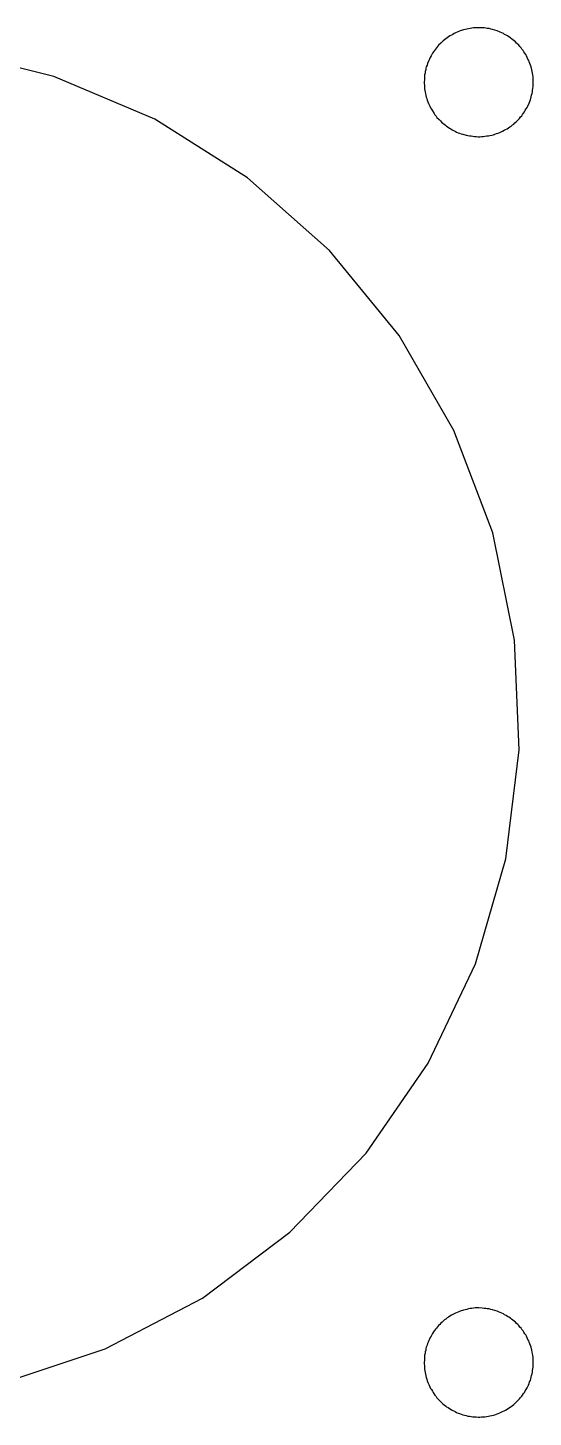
# Model space of a CAD drawing. Extents: x 14 to 160, y 773 to 1209.
# Drawn here: x 93.9 to 112.4, y 1025 to 1075.9 of the extents above; entities that cross this region are included whole.
import ezdxf

# ---------------------------------------------------------------- set-up
doc = ezdxf.new("R2010")
doc.units = 0

msp = doc.modelspace()

# ---------------------------------------------------------------- linework, layer by layer
at = {"layer": 'Bottom'}
for p, q in [((109.11409, 1075.431171), (109.072819, 1075.393121)), ((109.161698, 1075.472385), (109.11409, 1075.431171)), ((109.212475, 1075.504107), (109.161698, 1075.472385)), ((109.260083, 1075.545321), (109.212475, 1075.504107)), ((109.307691, 1075.577043), (109.260083, 1075.545321)), ((109.358468, 1075.611929), (109.307691, 1075.577043)), ((109.415582, 1075.643651), (109.358468, 1075.611929)), ((109.46319, 1075.668963), (109.415582, 1075.643651)), ((109.520303, 1075.700685), (109.46319, 1075.668963)), ((109.567912, 1075.725997), (109.520303, 1075.700685)), ((109.625025, 1075.748146), (109.567912, 1075.725997)), ((109.739268, 1075.798852), (109.625025, 1075.748146)), ((109.85352, 1075.830574), (109.739268, 1075.798852)), ((109.916971, 1075.846394), (109.85352, 1075.830574)), ((109.974084, 1075.862215), (109.916971, 1075.846394)), ((110.040703, 1075.878035), (109.974084, 1075.862215)), ((110.097817, 1075.887527), (110.040703, 1075.878035)), ((110.161267, 1075.894017), (110.097817, 1075.887527)), ((110.227886, 1075.90351), (110.161267, 1075.894017)), ((110.285, 1075.91), (110.227886, 1075.90351)), ((110.415, 1075.91), (110.285, 1075.91)), ((110.545169, 1075.910796), (110.415, 1075.91)), ((110.608619, 1075.904306), (110.545169, 1075.910796)), ((110.675238, 1075.894814), (110.608619, 1075.904306)), ((110.729183, 1075.888324), (110.675238, 1075.894814)), ((110.795802, 1075.878831), (110.729183, 1075.888324)), ((110.852916, 1075.863011), (110.795802, 1075.878831)), ((110.916367, 1075.847191), (110.852916, 1075.863011)), ((111.08774, 1075.799649), (110.916367, 1075.847191)), ((111.201983, 1075.748942), (111.08774, 1075.799649)), ((111.259096, 1075.726794), (111.201983, 1075.748942)), ((111.31621, 1075.701481), (111.259096, 1075.726794)), ((111.363818, 1075.66976), (111.31621, 1075.701481)), ((111.420932, 1075.644447), (111.363818, 1075.66976)), ((111.46854, 1075.612725), (111.420932, 1075.644447)), ((111.519316, 1075.577839), (111.46854, 1075.612725)), ((111.57643, 1075.546118), (111.519316, 1075.577839)), ((111.614533, 1075.504904), (111.57643, 1075.546118)), ((111.66531, 1075.473182), (111.614533, 1075.504904)), ((111.712918, 1075.431968), (111.66531, 1075.473182)), ((111.763694, 1075.393918), (111.712918, 1075.431968)), ((94.848894, 1074.127294), (90.948604, 1075.093884)), ((108.691823, 1074.930389), (108.666475, 1074.879683)), ((108.723589, 1074.977931), (108.691823, 1074.930389)), ((108.755355, 1075.034965), (108.723589, 1074.977931)), ((108.796626, 1075.082508), (108.755355, 1075.034965)), ((108.828392, 1075.133214), (108.796626, 1075.082508)), ((108.869663, 1075.171264), (108.828392, 1075.133214)), ((108.901429, 1075.22197), (108.869663, 1075.171264)), ((108.9427, 1075.269512), (108.901429, 1075.22197)), ((109.025211, 1075.351907), (108.9427, 1075.269512)), ((109.072819, 1075.393121), (109.025211, 1075.351907)), ((111.801797, 1075.352704), (111.763694, 1075.393918)), ((111.884315, 1075.270308), (111.801797, 1075.352704)), ((111.925587, 1075.222766), (111.884315, 1075.270308)), ((111.966858, 1075.17206), (111.925587, 1075.222766)), ((111.998624, 1075.13401), (111.966858, 1075.17206)), ((112.039895, 1075.083304), (111.998624, 1075.13401)), ((112.071661, 1075.035762), (112.039895, 1075.083304)), ((112.103427, 1074.978728), (112.071661, 1075.035762)), ((112.135193, 1074.931185), (112.103427, 1074.978728)), ((112.170127, 1074.880479), (112.135193, 1074.931185)), ((108.479292, 1074.426556), (108.472793, 1074.369522)), ((108.495134, 1074.48359), (108.479292, 1074.426556)), ((108.520482, 1074.546953), (108.495134, 1074.48359)), ((108.536324, 1074.603987), (108.520482, 1074.546953)), ((108.587101, 1074.718072), (108.536324, 1074.603987)), ((108.609362, 1074.765614), (108.587101, 1074.718072)), ((108.634709, 1074.822649), (108.609362, 1074.765614)), ((108.666475, 1074.879683), (108.634709, 1074.822649)), ((112.192307, 1074.823445), (112.170127, 1074.880479)), ((112.217654, 1074.766411), (112.192307, 1074.823445)), ((112.24942, 1074.718869), (112.217654, 1074.766411)), ((112.265263, 1074.661834), (112.24942, 1074.718869)), ((112.316039, 1074.547741), (112.265263, 1074.661834)), ((112.331882, 1074.484379), (112.316039, 1074.547741)), ((112.363647, 1074.370286), (112.331882, 1074.484379)), ((98.552414, 1072.561734), (94.848894, 1074.127294)), ((108.422, 1074), (108.415501, 1073.936637)), ((108.415501, 1073.936637), (108.416, 1073.87)), ((108.422495, 1074.062966), (108.422, 1074)), ((108.432, 1074.12), (108.422495, 1074.062966)), ((108.447445, 1074.249125), (108.431603, 1074.182598)), ((108.431603, 1074.182598), (108.432, 1074.12)), ((108.45695, 1074.306159), (108.447445, 1074.249125)), ((108.472793, 1074.369522), (108.45695, 1074.306159)), ((112.373153, 1074.306923), (112.363647, 1074.370286)), ((112.388995, 1074.249889), (112.373153, 1074.306923)), ((112.395495, 1074.183362), (112.388995, 1074.249889)), ((112.405, 1074.12), (112.395495, 1074.183362)), ((112.404501, 1074.066527), (112.405, 1074.12)), ((112.411, 1074), (112.404501, 1074.066527)), ((112.411367, 1073.821901), (112.411, 1074)), ((108.416, 1073.87), (108.422499, 1073.806637)), ((108.422499, 1073.806637), (108.422, 1073.74)), ((108.422, 1073.74), (108.431505, 1073.676637)), ((108.431505, 1073.676637), (108.441011, 1073.619603)), ((108.441011, 1073.619603), (108.44751, 1073.553077)), ((108.44751, 1073.553077), (108.463353, 1073.499206)), ((108.463353, 1073.499206), (108.479195, 1073.43268)), ((108.479195, 1073.43268), (108.495037, 1073.375646)), ((108.495037, 1073.375646), (108.514048, 1073.318611)), ((112.306239, 1073.270607), (112.338005, 1073.384692)), ((112.338005, 1073.384692), (112.353847, 1073.448054)), ((112.353847, 1073.448054), (112.372858, 1073.505088)), ((112.372858, 1073.505088), (112.379357, 1073.571615)), ((112.379357, 1073.571615), (112.388863, 1073.628649)), ((112.388863, 1073.628649), (112.395362, 1073.692012)), ((112.395362, 1073.692012), (112.404867, 1073.755374)), ((112.404867, 1073.755374), (112.411367, 1073.821901)), ((108.514048, 1073.318611), (108.52989, 1073.255249)), ((108.52989, 1073.255249), (108.55207, 1073.198215)), ((108.55207, 1073.198215), (108.577417, 1073.14118)), ((108.577417, 1073.14118), (108.602765, 1073.093638)), ((108.602765, 1073.093638), (108.625025, 1073.036604)), ((108.625025, 1073.036604), (108.650373, 1072.97957)), ((108.650373, 1072.97957), (108.682139, 1072.928863)), ((108.682139, 1072.928863), (108.717073, 1072.871829)), ((108.717073, 1072.871829), (108.780524, 1072.776753)), ((112.096795, 1072.8333), (112.118974, 1072.890334)), ((112.118974, 1072.890334), (112.15074, 1072.937877)), ((112.15074, 1072.937877), (112.185675, 1072.994911)), ((112.185675, 1072.994911), (112.207854, 1073.042453)), ((112.207854, 1073.042453), (112.258631, 1073.156538)), ((112.258631, 1073.156538), (112.280891, 1073.213572)), ((112.280891, 1073.213572), (112.306239, 1073.270607)), ((101.948104, 1070.413064), (98.552414, 1072.561734)), ((108.780524, 1072.776753), (108.81229, 1072.726047)), ((108.81229, 1072.726047), (108.853561, 1072.678505)), ((108.853561, 1072.678505), (108.885327, 1072.630963)), ((108.885327, 1072.630963), (108.967837, 1072.548559)), ((108.967837, 1072.548559), (109.009108, 1072.501017)), ((109.009108, 1072.501017), (109.056717, 1072.459803)), ((109.056717, 1072.459803), (109.097988, 1072.418589)), ((109.097988, 1072.418589), (109.145596, 1072.377375)), ((109.145596, 1072.377375), (109.196373, 1072.345653)), ((111.649148, 1072.354634), (111.696756, 1072.386356)), ((111.696756, 1072.386356), (111.738027, 1072.42757)), ((111.738027, 1072.42757), (111.785635, 1072.465619)), ((111.785635, 1072.465619), (111.826907, 1072.506833)), ((111.826907, 1072.506833), (111.868178, 1072.55754)), ((111.868178, 1072.55754), (111.909449, 1072.59559)), ((111.909449, 1072.59559), (111.947552, 1072.646296)), ((111.947552, 1072.646296), (111.988823, 1072.68751)), ((111.988823, 1072.68751), (112.020589, 1072.735052)), ((112.020589, 1072.735052), (112.055524, 1072.782594)), ((112.055524, 1072.782594), (112.096795, 1072.8333)), ((109.196373, 1072.345653), (109.234476, 1072.304439)), ((109.234476, 1072.304439), (109.291589, 1072.272717)), ((109.291589, 1072.272717), (109.342366, 1072.240995)), ((109.342366, 1072.240995), (109.389974, 1072.209274)), ((109.389974, 1072.209274), (109.437582, 1072.174388)), ((109.437582, 1072.174388), (109.494696, 1072.152158)), ((109.494696, 1072.152158), (109.55181, 1072.126846)), ((109.55181, 1072.126846), (109.602586, 1072.095124)), ((109.602586, 1072.095124), (109.6597, 1072.069811)), ((109.6597, 1072.069811), (109.713645, 1072.053991)), ((109.713645, 1072.053991), (109.770759, 1072.028679)), ((109.770759, 1072.028679), (109.837378, 1072.012858)), ((109.837378, 1072.012858), (109.95163, 1071.981136)), ((109.95163, 1071.981136), (110.01508, 1071.965316)), ((110.01508, 1071.965316), (110.072194, 1071.955824)), ((110.072194, 1071.955824), (110.138813, 1071.949334)), ((110.138813, 1071.949334), (110.202263, 1071.939841)), ((110.202263, 1071.939841), (110.259377, 1071.930349)), ((110.259377, 1071.930349), (110.323, 1071.93)), ((110.323, 1071.93), (110.389619, 1071.92351)), ((110.389619, 1071.92351), (110.453, 1071.92)), ((110.453, 1071.92), (110.519619, 1071.92649)), ((110.519619, 1071.92649), (110.583, 1071.93)), ((110.583, 1071.93), (110.640114, 1071.939492)), ((110.640114, 1071.939492), (110.706733, 1071.948984)), ((110.706733, 1071.948984), (110.770183, 1071.955475)), ((110.770183, 1071.955475), (110.827297, 1071.971295)), ((110.827297, 1071.971295), (110.893916, 1071.980787)), ((110.893916, 1071.980787), (110.951029, 1071.996608)), ((110.951029, 1071.996608), (111.004974, 1072.012428)), ((111.004974, 1072.012428), (111.062088, 1072.03774)), ((111.062088, 1072.03774), (111.128707, 1072.053561)), ((111.128707, 1072.053561), (111.185821, 1072.078873)), ((111.185821, 1072.078873), (111.233429, 1072.101022)), ((111.233429, 1072.101022), (111.290542, 1072.126334)), ((111.290542, 1072.126334), (111.347656, 1072.158056)), ((111.347656, 1072.158056), (111.395264, 1072.183368)), ((111.395264, 1072.183368), (111.452378, 1072.21509)), ((111.452378, 1072.21509), (111.503155, 1072.246812)), ((111.503155, 1072.246812), (111.550763, 1072.281698)), ((111.550763, 1072.281698), (111.598371, 1072.31342)), ((111.598371, 1072.31342), (111.649148, 1072.354634)), ((104.953454, 1067.750994), (101.948104, 1070.413064)), ((107.498634, 1064.645234), (104.953454, 1067.750994)), ((109.504314, 1061.171864), (107.498634, 1064.645234)), ((110.926064, 1057.416444), (109.504314, 1061.171864)), ((111.728969, 1053.489874), (110.926064, 1057.416444)), ((111.893989, 1049.471414), (111.728969, 1053.489874)), ((111.41161, 1045.487804), (111.893989, 1049.471414)), ((110.29135, 1041.634134), (111.41161, 1045.487804)), ((108.56811, 1038.008644), (110.29135, 1041.634134)), ((106.28634, 1034.706404), (108.56811, 1038.008644)), ((103.49997, 1031.819314), (106.28634, 1034.706404)), ((100.29152, 1029.401274), (103.49997, 1031.819314)), ((96.73398, 1027.544154), (100.29152, 1029.401274)), ((109.212491, 1028.634188), (109.161714, 1028.602467)), ((109.260099, 1028.675402), (109.212491, 1028.634188)), ((109.307707, 1028.707124), (109.260099, 1028.675402)), ((109.358484, 1028.738846), (109.307707, 1028.707124)), ((109.415597, 1028.770568), (109.358484, 1028.738846)), ((109.463206, 1028.79588), (109.415597, 1028.770568)), ((109.520319, 1028.827602), (109.463206, 1028.79588)), ((109.567927, 1028.852915), (109.520319, 1028.827602)), ((109.625041, 1028.878227), (109.567927, 1028.852915)), ((109.682155, 1028.900376), (109.625041, 1028.878227)), ((109.739268, 1028.925688), (109.682155, 1028.900376)), ((109.85352, 1028.95741), (109.739268, 1028.925688)), ((109.916971, 1028.97323), (109.85352, 1028.95741)), ((109.974084, 1028.98905), (109.916971, 1028.97323)), ((110.040703, 1029.008035), (109.974084, 1028.98905)), ((110.097817, 1029.014525), (110.040703, 1029.008035)), ((110.161267, 1029.024017), (110.097817, 1029.014525)), ((110.227886, 1029.030508), (110.161267, 1029.024017)), ((110.285, 1029.04), (110.227886, 1029.030508)), ((110.415, 1029.04), (110.285, 1029.04)), ((110.545135, 1029.033985), (110.415, 1029.04)), ((110.608586, 1029.024493), (110.545135, 1029.033985)), ((110.675205, 1029.018002), (110.608586, 1029.024493)), ((110.72915, 1029.00851), (110.675205, 1029.018002)), ((110.795769, 1029.00202), (110.72915, 1029.00851)), ((110.852883, 1028.983036), (110.795769, 1029.00202)), ((110.916333, 1028.967215), (110.852883, 1028.983036)), ((111.087706, 1028.919673), (110.916333, 1028.967215)), ((111.14482, 1028.894361), (111.087706, 1028.919673)), ((111.201933, 1028.872212), (111.14482, 1028.894361)), ((111.316185, 1028.821506), (111.201933, 1028.872212)), ((111.363794, 1028.789784), (111.316185, 1028.821506)), ((111.420907, 1028.764472), (111.363794, 1028.789784)), ((111.468515, 1028.73275), (111.420907, 1028.764472)), ((111.519292, 1028.701028), (111.468515, 1028.73275)), ((111.576406, 1028.669306), (111.519292, 1028.701028)), ((111.614508, 1028.628092), (111.576406, 1028.669306)), ((111.665285, 1028.59637), (111.614508, 1028.628092)), ((108.723572, 1028.104816), (108.691806, 1028.057274)), ((108.755338, 1028.16185), (108.723572, 1028.104816)), ((108.796609, 1028.212556), (108.755338, 1028.16185)), ((108.828375, 1028.260098), (108.796609, 1028.212556)), ((108.869647, 1028.301312), (108.828375, 1028.260098)), ((108.901412, 1028.348854), (108.869647, 1028.301312)), ((108.942684, 1028.399561), (108.901412, 1028.348854)), ((108.983955, 1028.437611), (108.942684, 1028.399561)), ((109.025226, 1028.478825), (108.983955, 1028.437611)), ((109.072835, 1028.520039), (109.025226, 1028.478825)), ((109.114106, 1028.561253), (109.072835, 1028.520039)), ((109.161714, 1028.602467), (109.114106, 1028.561253)), ((111.712893, 1028.555156), (111.665285, 1028.59637)), ((111.76367, 1028.513942), (111.712893, 1028.555156)), ((111.801773, 1028.472728), (111.76367, 1028.513942)), ((111.843044, 1028.431514), (111.801773, 1028.472728)), ((111.884315, 1028.393464), (111.843044, 1028.431514)), ((111.925587, 1028.342758), (111.884315, 1028.393464)), ((111.966858, 1028.295216), (111.925587, 1028.342758)), ((111.998624, 1028.254002), (111.966858, 1028.295216)), ((112.039895, 1028.20646), (111.998624, 1028.254002)), ((112.071661, 1028.155754), (112.039895, 1028.20646)), ((112.103427, 1028.09872), (112.071661, 1028.155754)), ((108.495199, 1027.610491), (108.479357, 1027.553457)), ((108.520547, 1027.677018), (108.495199, 1027.610491)), ((108.536389, 1027.734052), (108.520547, 1027.677018)), ((108.561737, 1027.791086), (108.536389, 1027.734052)), ((108.587084, 1027.844957), (108.561737, 1027.791086)), ((108.609345, 1027.895663), (108.587084, 1027.844957)), ((108.634693, 1027.952697), (108.609345, 1027.895663)), ((108.666459, 1028.009732), (108.634693, 1027.952697)), ((108.691806, 1028.057274), (108.666459, 1028.009732)), ((112.135193, 1028.051177), (112.103427, 1028.09872)), ((112.170127, 1028.003635), (112.135193, 1028.051177)), ((112.192307, 1027.946601), (112.170127, 1028.003635)), ((112.217654, 1027.889567), (112.192307, 1027.946601)), ((112.24942, 1027.838861), (112.217654, 1027.889567)), ((112.265263, 1027.78499), (112.24942, 1027.838861)), ((112.316039, 1027.670905), (112.265263, 1027.78499)), ((112.331882, 1027.604379), (112.316039, 1027.670905)), ((112.363647, 1027.490286), (112.331882, 1027.604379)), ((92.92255, 1026.270164), (96.73398, 1027.544154)), ((108.422, 1027.12), (108.415501, 1027.053473)), ((108.422495, 1027.176637), (108.422, 1027.12)), ((108.432, 1027.24), (108.422495, 1027.176637)), ((108.44751, 1027.376026), (108.431667, 1027.309499)), ((108.431667, 1027.309499), (108.432, 1027.24)), ((108.457015, 1027.43306), (108.44751, 1027.376026)), ((108.472857, 1027.496423), (108.457015, 1027.43306)), ((108.479357, 1027.553457), (108.472857, 1027.496423)), ((112.373153, 1027.426923), (112.363647, 1027.490286)), ((112.388995, 1027.369889), (112.373153, 1027.426923)), ((112.395495, 1027.303363), (112.388995, 1027.369889)), ((112.405, 1027.24), (112.395495, 1027.303363)), ((112.404501, 1027.177034), (112.405, 1027.24)), ((112.411, 1027.12), (112.404501, 1027.177034)), ((112.411269, 1026.932636), (112.411, 1027.12)), ((108.415501, 1027.053473), (108.416, 1026.99)), ((108.416, 1026.99), (108.422499, 1026.923474)), ((108.422499, 1026.923474), (108.422, 1026.86)), ((108.422, 1026.86), (108.431505, 1026.793473)), ((108.431505, 1026.793473), (108.441011, 1026.736439)), ((108.441011, 1026.736439), (108.44751, 1026.673077)), ((108.44751, 1026.673077), (108.463353, 1026.616042)), ((108.463353, 1026.616042), (108.479195, 1026.549516)), ((112.353749, 1026.568281), (112.37276, 1026.622151)), ((112.37276, 1026.622151), (112.37926, 1026.688678)), ((112.37926, 1026.688678), (112.388765, 1026.745712)), ((112.388765, 1026.745712), (112.395265, 1026.809075)), ((112.395265, 1026.809075), (112.40477, 1026.875601)), ((112.40477, 1026.875601), (112.411269, 1026.932636)), ((108.479195, 1026.549516), (108.495037, 1026.492482)), ((108.495037, 1026.492482), (108.514048, 1026.438611)), ((108.514048, 1026.438611), (108.52989, 1026.372085)), ((108.52989, 1026.372085), (108.55207, 1026.315051)), ((108.55207, 1026.315051), (108.577417, 1026.258016)), ((108.577417, 1026.258016), (108.602765, 1026.210474)), ((108.602765, 1026.210474), (108.625025, 1026.15344)), ((108.625025, 1026.15344), (108.650373, 1026.096406)), ((108.650373, 1026.096406), (108.682139, 1026.048863)), ((112.150724, 1026.054956), (112.185658, 1026.11199)), ((112.185658, 1026.11199), (112.207838, 1026.162696)), ((112.207838, 1026.162696), (112.233185, 1026.216567)), ((112.233185, 1026.216567), (112.258533, 1026.273601)), ((112.258533, 1026.273601), (112.280794, 1026.330635)), ((112.280794, 1026.330635), (112.306141, 1026.38767)), ((112.306141, 1026.38767), (112.337907, 1026.501755)), ((112.337907, 1026.501755), (112.353749, 1026.568281)), ((108.682139, 1026.048863), (108.717073, 1025.991829)), ((108.717073, 1025.991829), (108.748839, 1025.941123)), ((108.748839, 1025.941123), (108.81229, 1025.846047)), ((108.81229, 1025.846047), (108.853561, 1025.795341)), ((108.853561, 1025.795341), (108.885327, 1025.747799)), ((108.885327, 1025.747799), (108.926598, 1025.706585)), ((108.926598, 1025.706585), (108.96787, 1025.659042)), ((108.96787, 1025.659042), (109.009141, 1025.617828)), ((109.009141, 1025.617828), (109.056749, 1025.576614)), ((109.056749, 1025.576614), (109.09802, 1025.5354)), ((111.738011, 1025.544649), (111.785619, 1025.585863)), ((111.785619, 1025.585863), (111.82689, 1025.627077)), ((111.82689, 1025.627077), (111.868162, 1025.674619)), ((111.868162, 1025.674619), (111.909433, 1025.715833)), ((111.909433, 1025.715833), (111.947536, 1025.763375)), ((111.947536, 1025.763375), (111.988807, 1025.804589)), ((111.988807, 1025.804589), (112.020573, 1025.852131)), ((112.020573, 1025.852131), (112.055507, 1025.902837)), ((112.055507, 1025.902837), (112.096779, 1025.95038)), ((112.096779, 1025.95038), (112.118958, 1026.007414)), ((112.118958, 1026.007414), (112.150724, 1026.054956)), ((109.09802, 1025.5354), (109.145629, 1025.49735)), ((109.145629, 1025.49735), (109.196405, 1025.462465)), ((109.196405, 1025.462465), (109.234508, 1025.424415)), ((109.234508, 1025.424415), (109.291622, 1025.389529)), ((109.291622, 1025.389529), (109.342398, 1025.357807)), ((109.342398, 1025.357807), (109.437607, 1025.294444)), ((109.437607, 1025.294444), (109.55185, 1025.243738)), ((109.55185, 1025.243738), (109.602626, 1025.212016)), ((109.602626, 1025.212016), (109.65974, 1025.186704)), ((109.65974, 1025.186704), (109.713685, 1025.170884)), ((109.713685, 1025.170884), (109.770799, 1025.148735)), ((109.770799, 1025.148735), (109.837418, 1025.129751)), ((109.837418, 1025.129751), (109.95167, 1025.098029)), ((109.95167, 1025.098029), (110.01512, 1025.082209)), ((110.01512, 1025.082209), (110.072234, 1025.072716)), ((110.072234, 1025.072716), (110.138853, 1025.066226)), ((110.138853, 1025.066226), (110.202303, 1025.056734)), ((110.202303, 1025.056734), (110.259417, 1025.050244)), ((110.259417, 1025.050244), (110.323, 1025.05)), ((110.323, 1025.05), (110.389619, 1025.040508)), ((110.453, 1025.04), (110.519619, 1025.049492)), ((110.519619, 1025.049492), (110.583, 1025.05)), ((110.583, 1025.05), (110.640114, 1025.05649)), ((110.640114, 1025.05649), (110.706733, 1025.065983)), ((110.706733, 1025.065983), (110.770183, 1025.072473)), ((110.770183, 1025.072473), (110.827297, 1025.091457)), ((110.827297, 1025.091457), (110.893916, 1025.097948)), ((110.893916, 1025.097948), (110.951029, 1025.113768)), ((110.951029, 1025.113768), (111.004974, 1025.129588)), ((111.004974, 1025.129588), (111.062088, 1025.154901)), ((111.062088, 1025.154901), (111.128707, 1025.170721)), ((111.128707, 1025.170721), (111.185821, 1025.196034)), ((111.185821, 1025.196034), (111.233429, 1025.221346)), ((111.233429, 1025.221346), (111.290542, 1025.243495)), ((111.290542, 1025.243495), (111.347656, 1025.275216)), ((111.347656, 1025.275216), (111.395264, 1025.300529)), ((111.395264, 1025.300529), (111.452378, 1025.332251)), ((111.452378, 1025.332251), (111.503155, 1025.367137)), ((111.503155, 1025.367137), (111.598355, 1025.430499)), ((111.598355, 1025.430499), (111.649131, 1025.471713)), ((111.649131, 1025.471713), (111.69674, 1025.503435)), ((111.69674, 1025.503435), (111.738011, 1025.544649)), ((110.389619, 1025.040508), (110.453, 1025.04))]:
    msp.add_line(p, q, dxfattribs=at)

doc.saveas('drawing.dxf')
